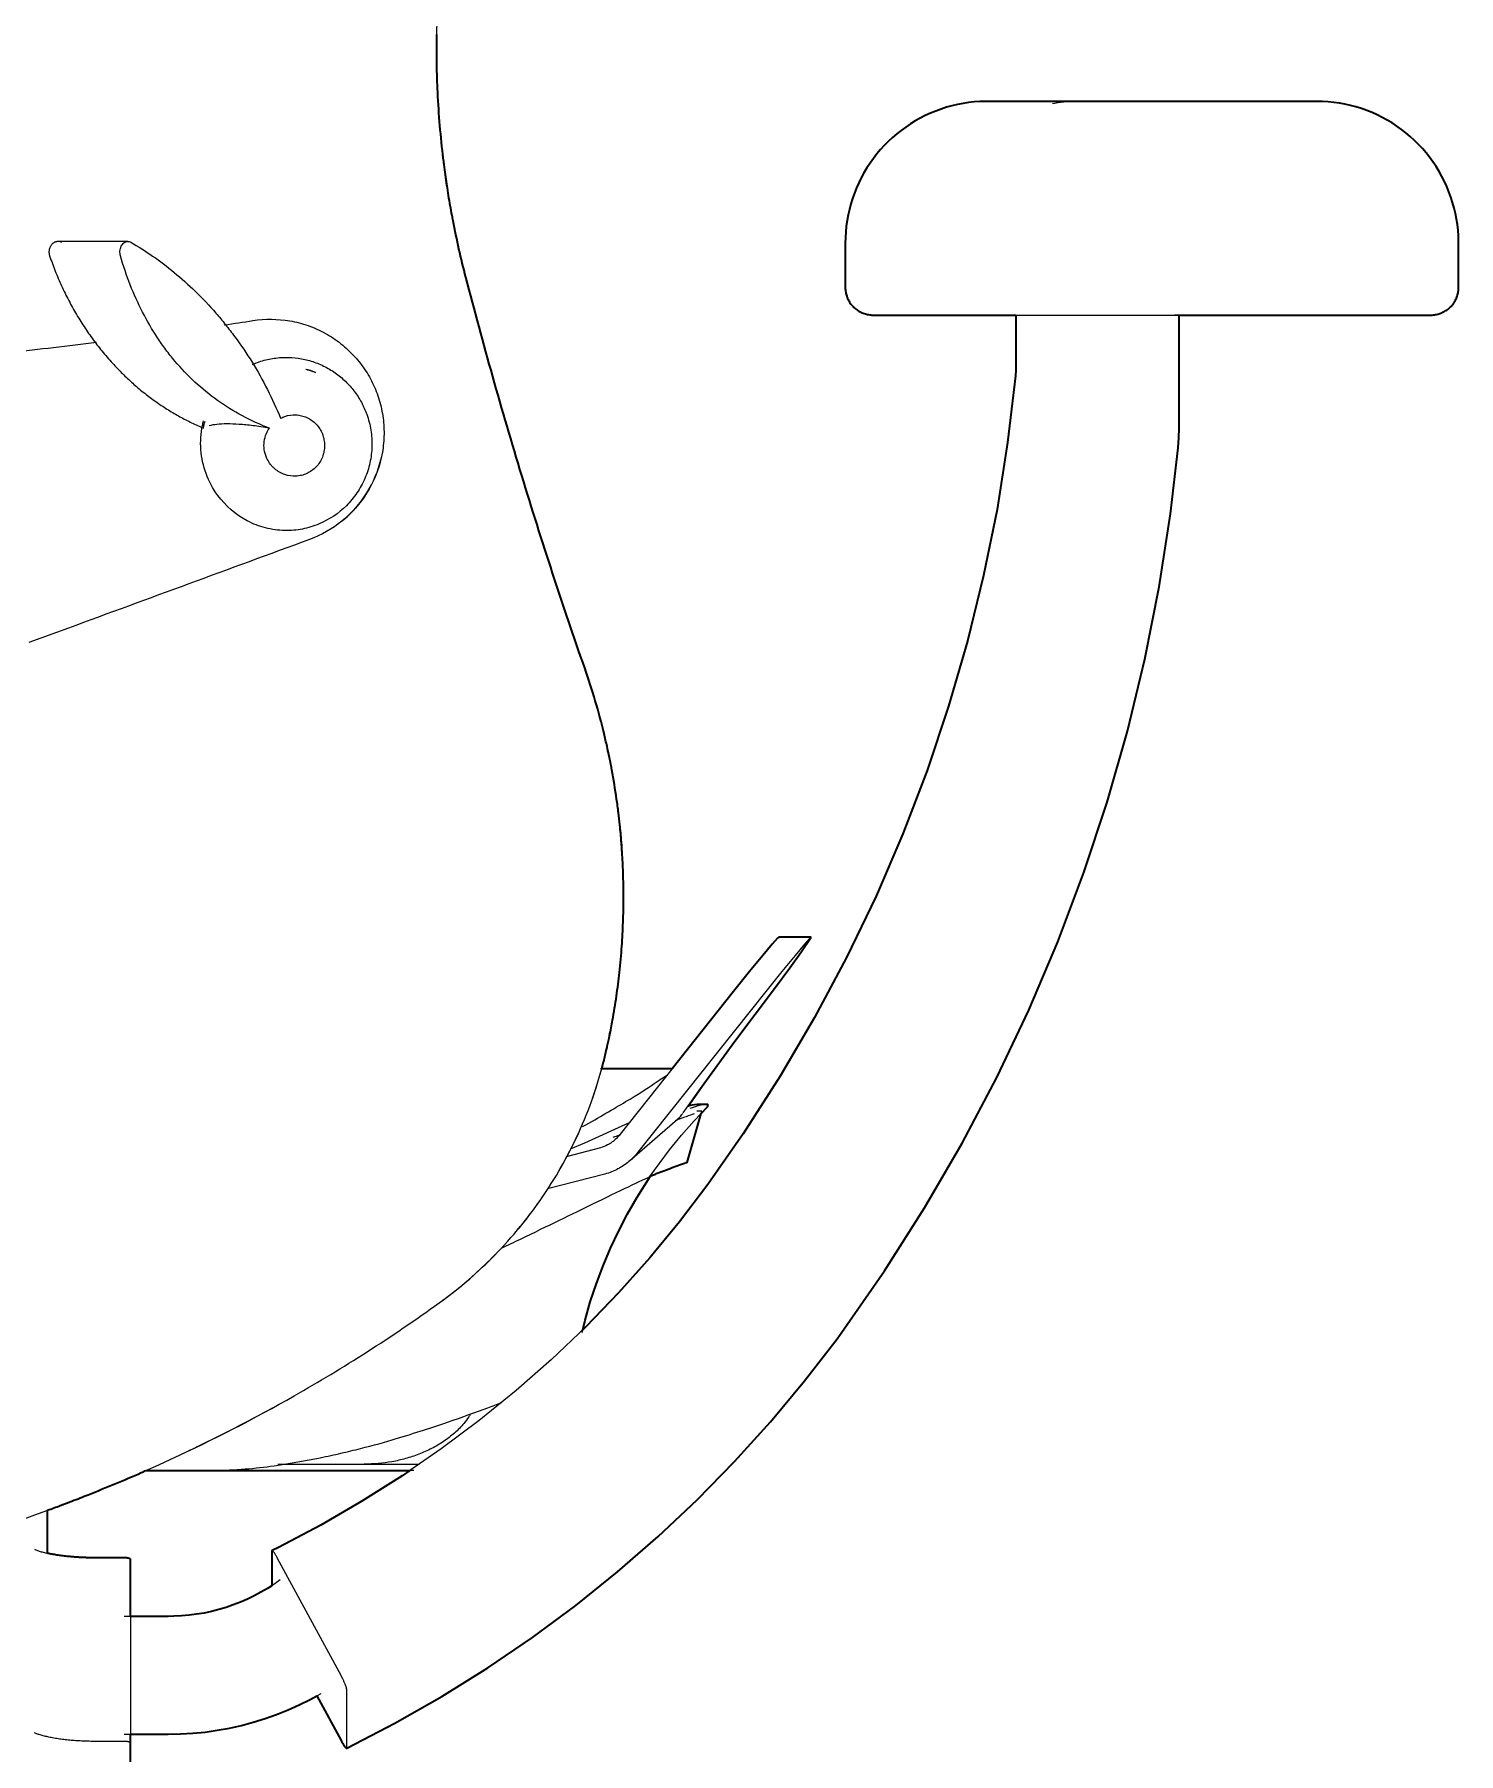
# Model space of a CAD drawing. Header units: millimetres. Extents: x 0 to 2114, y 0 to 2343.
# Drawn here: x 588 to 871, y 362.8 to 704.3 of the extents above; entities that cross this region are included whole.
import ezdxf

# ---------------------------------------------------------------- set-up
doc = ezdxf.new("R2010")
doc.units = ezdxf.units.MM
doc.layers.add('Blocks', color=7, linetype='Continuous')
doc.layers.add('Blocks$Inner', color=7, linetype='Continuous', lineweight=25, true_color=0x007f00)
doc.layers.add('Blocks$Outline', color=7, linetype='Continuous', lineweight=35, true_color=0xff3f3f)

# ---------------------------------------------------------------- blocks, each defined once
blk = doc.blocks.new('Mirra 2 Office Chair Back')
at = {"layer": 'Blocks$Inner'}
for p, q in [((606.59, 663.2), (592.76, 663.2)), ((594.82, 586.39), (586.94, 583.5)), ((714.72, 498.84), (700.5, 498.84)), ((706.3, 480.54), (715.8, 488.8)), ((721.51, 491.77), (719.72, 491.77)), ((636.4, 420.31), (664.46, 420.31)), ((590.68, 402.58), (590.68, 411.19)), ((600.38, 401.68), (605.85, 401.68)), ((607.12, 401.39), (607.12, 392.34)), ((648.96, 378.32), (636.36, 401.58)), ((644.06, 374.42), (648.96, 365.38)), ((650.12, 363.97), (650.12, 375.42)), ((605.85, 365.21), (600.38, 365.21))]:
    blk.add_line(p, q, dxfattribs=at)
for points in [[(780.44, 691.04), (779.67, 691.04), (778.98, 691.04), (778.4, 691.04), (777.94, 691.04), (777.59, 691.04), (777.35, 691.04), (777.33, 691.04), (777.01, 691.04), (775.89, 691), (774.76, 690.92), (773.64, 690.8), (772.53, 690.63), (771.42, 690.42), (770.32, 690.16), (769.24, 689.86), (768.17, 689.51), (767.11, 689.12), (766.06, 688.69), (765.04, 688.22), (764.04, 687.71), (763.05, 687.16), (762.09, 686.57), (761.16, 685.94), (760.25, 685.28), (759.36, 684.58), (758.51, 683.84), (757.69, 683.07), (756.89, 682.27), (756.13, 681.44), (755.41, 680.58), (754.72, 679.69), (754.06, 678.77), (753.44, 677.83), (752.86, 676.86), (752.32, 675.87), (751.82, 674.86), (751.36, 673.83), (750.95, 672.79), (750.57, 671.73), (750.24, 670.65), (749.95, 669.56), (749.7, 668.46), (749.5, 667.35), (749.34, 666.23), (749.23, 665.11), (749.16, 663.99), (749.14, 662.86), (749.14, 654.1), (749.14, 654.04), (749.15, 653.82), (749.16, 653.6), (749.19, 653.38), (749.22, 653.16), (749.26, 652.94), (749.31, 652.73), (749.37, 652.52), (749.44, 652.31), (749.51, 652.1), (749.6, 651.9), (749.69, 651.7), (749.79, 651.5), (749.9, 651.31), (750.01, 651.12), (750.14, 650.94), (750.27, 650.76), (750.4, 650.59), (750.55, 650.42), (750.7, 650.26), (750.85, 650.1), (751.02, 649.95), (751.18, 649.81), (751.36, 649.68), (751.54, 649.55), (751.72, 649.43), (751.91, 649.31), (752.11, 649.21), (752.3, 649.11), (752.5, 649.02), (752.71, 648.94), (752.92, 648.87), (753.13, 648.8), (753.34, 648.74), (753.56, 648.7), (753.77, 648.66), (753.99, 648.63), (754.21, 648.6), (754.43, 648.59), (754.66, 648.59), (754.73, 648.59), (755.03, 648.59), (755.48, 648.59), (756.09, 648.59), (756.84, 648.59)], [(754.65, 648.59), (754.68, 648.59), (754.79, 648.59), (754.95, 648.59), (755.19, 648.59), (755.49, 648.59), (755.86, 648.59), (756.3, 648.59), (756.8, 648.59), (757.36, 648.59), (757.99, 648.59), (758.67, 648.59), (759.42, 648.59), (760.23, 648.59), (761.1, 648.59), (762.03, 648.59), (763.01, 648.59), (764.05, 648.59), (765.14, 648.59), (766.28, 648.59), (767.46, 648.59), (768.7, 648.59), (769.98, 648.59), (771.3, 648.59), (772.67, 648.59), (774.07, 648.59), (775.51, 648.59), (776.99, 648.59), (778.49, 648.59), (780.03, 648.59), (781.59, 648.59), (783.18, 648.59), (784.79, 648.59), (786.41, 648.59), (788.06, 648.59), (789.72, 648.59), (791.39, 648.59), (793.07, 648.59), (794.75, 648.59), (796.44, 648.59), (798.13, 648.59), (798.94, 648.59), (803.2, 648.59), (807.44, 648.59), (811.66, 648.59), (815.85, 648.59), (820.01, 648.59), (824.12, 648.59), (828.19, 648.59), (832.2, 648.59), (835.73, 648.59), (837.32, 648.59), (838.88, 648.59), (840.4, 648.59), (841.89, 648.59), (843.34, 648.59), (844.75, 648.59), (846.12, 648.59), (847.44, 648.59), (848.72, 648.59), (849.96, 648.59), (851.14, 648.59), (852.27, 648.59), (853.34, 648.59), (854.36, 648.59), (855.32, 648.59), (856.23, 648.59), (857.07, 648.59), (857.86, 648.59), (858.58, 648.59), (859.23, 648.59), (859.82, 648.59), (860.35, 648.59), (860.81, 648.59), (861.2, 648.59), (861.52, 648.59), (861.72, 648.59), (863.61, 648.59), (864.84, 648.59), (865.43, 648.59), (865.48, 648.59), (865.54, 648.59), (865.76, 648.59), (865.98, 648.61), (866.2, 648.63), (866.42, 648.67), (866.63, 648.71), (866.85, 648.76), (867.06, 648.82), (867.27, 648.88), (867.48, 648.96), (867.68, 649.04), (867.88, 649.14), (868.08, 649.24), (868.27, 649.34), (868.46, 649.46), (868.64, 649.58), (868.82, 649.71), (868.99, 649.85), (869.16, 649.99), (869.32, 650.14), (869.48, 650.3), (869.62, 650.46), (869.77, 650.63), (869.9, 650.81), (870.03, 650.98), (870.15, 651.17), (870.26, 651.36), (870.37, 651.55), (870.47, 651.75), (870.56, 651.95), (870.64, 652.16), (870.71, 652.36), (870.78, 652.57), (870.83, 652.79), (870.88, 653), (870.92, 653.22), (870.95, 653.44), (870.97, 653.66), (870.99, 653.88), (870.99, 654.1), (870.99, 662.86), (870.99, 663.17), (870.96, 664.29), (870.88, 665.42), (870.75, 666.54), (870.58, 667.65), (870.37, 668.76), (870.11, 669.85), (869.81, 670.94), (869.46, 672.01), (869.08, 673.07), (868.65, 674.11), (868.18, 675.14), (867.67, 676.14), (867.11, 677.13), (866.53, 678.09), (865.9, 679.02), (865.23, 679.93), (864.53, 680.81), (863.8, 681.67), (863.03, 682.49), (862.23, 683.29), (861.39, 684.05), (860.53, 684.77), (859.64, 685.46), (858.72, 686.12), (857.78, 686.74), (856.82, 687.31), (855.83, 687.86), (854.82, 688.36), (853.79, 688.81), (852.74, 689.23), (851.68, 689.61), (850.6, 689.94), (849.51, 690.23), (848.41, 690.48), (847.3, 690.68), (846.19, 690.84), (845.07, 690.95), (843.94, 691.02), (842.8, 691.04), (842.38, 691.04), (841.34, 691.04), (839.68, 691.04), (837.42, 691.04), (834.55, 691.04), (831.07, 691.04), (826.99, 691.04)], [(842.81, 691.04), (842.51, 691.04), (841.58, 691.04), (840.04, 691.04), (839.26, 691.04), (839.13, 691.04), (838.97, 691.04), (838.78, 691.04), (838.55, 691.04), (838.29, 691.04), (838, 691.04), (837.68, 691.04), (837.33, 691.04), (836.95, 691.04), (836.54, 691.04), (836.1, 691.04), (835.63, 691.04), (835.13, 691.04), (834.61, 691.04), (834.07, 691.04), (833.5, 691.04), (832.9, 691.04), (832.28, 691.04), (831.64, 691.04), (830.98, 691.04), (830.3, 691.04), (829.6, 691.04), (828.89, 691.04), (828.15, 691.04), (827.41, 691.04), (826.82, 691.04), (823.71, 691.04), (820.54, 691.04), (817.34, 691.04), (814.09, 691.04), (810.82, 691.04), (807.51, 691.04), (804.19, 691.04), (800.85, 691.04), (797.85, 691.04), (797.06, 691.04), (796.28, 691.04), (795.5, 691.04), (794.72, 691.04), (793.94, 691.04), (793.17, 691.04), (792.41, 691.04), (791.65, 691.04), (790.9, 691.04), (790.16, 691.04), (789.43, 691.04), (788.71, 691.04), (788, 691.04), (787.31, 691.04), (786.64, 691.04), (785.98, 691.04), (785.34, 691.04), (784.71, 691.04), (784.11, 691.04), (783.53, 691.04), (782.97, 691.04), (782.43, 691.04), (781.91, 691.04), (781.42, 691.04), (780.95, 691.04), (780.51, 691.04), (780.1, 691.04), (779.71, 691.04), (779.35, 691.04), (779.01, 691.04), (778.71, 691.04), (778.43, 691.04), (778.19, 691.04), (777.97, 691.04), (777.79, 691.04), (777.63, 691.04), (777.51, 691.04), (777.41, 691.04), (777.35, 691.04), (777.32, 691.04)], [(790.33, 690.63), (791.44, 690.8), (792.56, 690.92), (793.69, 691), (794.81, 691.04), (795.12, 691.04), (795.17, 691.04), (795.23, 691.04), (795.32, 691.04), (795.44, 691.04), (795.58, 691.04), (795.75, 691.04), (795.94, 691.04), (796.16, 691.04), (796.4, 691.04), (796.67, 691.04), (796.96, 691.04), (797.27, 691.04), (797.6, 691.04), (797.96, 691.04)], [(795.12, 691.04), (795.14, 691.04), (795.18, 691.04)], [(783.01, 648.59), (783.01, 638.1), (783, 637.41), (782.95, 636.73), (782.94, 636.54), (781.39, 623.23), (779.29, 609.98), (776.63, 596.83), (773.43, 583.79), (769.68, 570.88), (765.4, 558.13), (760.58, 545.55), (755.25, 533.16), (749.4, 520.98), (743.04, 509.04), (736.19, 497.35), (728.86, 485.94), (721.84, 475.88), (716.22, 468.46), (710.3, 461.27), (704.08, 454.3), (697.57, 447.58), (690.79, 441.11), (683.74, 434.91), (676.43, 428.98), (668.89, 423.33), (661.11, 417.97), (653.12, 412.92), (644.92, 408.18), (636.52, 403.75), (635.23, 403.11)], [(650.08, 363.85), (659.64, 368.82), (668.99, 374.15), (678.1, 379.83), (686.97, 385.86), (695.58, 392.22), (703.91, 398.91), (711.97, 405.91), (719.72, 413.21), (727.16, 420.81), (734.28, 428.68), (741.06, 436.82), (747.5, 445.21), (748.45, 446.51), (756.93, 458.71), (764.9, 471.22), (772.34, 484.03), (779.23, 497.12), (785.58, 510.46), (791.36, 524.03), (796.56, 537.81), (801.19, 551.78), (805.23, 565.91), (808.68, 580.19), (811.53, 594.59), (813.77, 609.09), (815.27, 622.23), (815.41, 624.18), (815.48, 626.12), (815.48, 626.65), (815.48, 638.1), (815.48, 648.59)], [(837.16, 648.59), (835.97, 648.59), (834.75, 648.59), (833.48, 648.59), (832.18, 648.59), (830.85, 648.59), (829.48, 648.59), (828.09, 648.59), (826.67, 648.59), (825.23, 648.59), (823.76, 648.59), (822.27, 648.59), (820.77, 648.59), (819.25, 648.59), (817.72, 648.59), (816.18, 648.59), (814.63, 648.59)], [(857.47, 648.59), (860.27, 648.59), (862.55, 648.59), (864.18, 648.59), (865.15, 648.59), (865.48, 648.59)], [(716.94, 490.08), (721.03, 495.87), (727.23, 504.32), (735.28, 515.08), (738.14, 518.91), (740.34, 521.91), (742.38, 525), (735.95, 525), (735.7, 524.8), (734.61, 523.59), (732.73, 521.35), (730.13, 518.16), (726.93, 514.17), (704.13, 485.55)], [(742.38, 524.92), (742.13, 524.8), (741.04, 523.59), (739.16, 521.35), (736.56, 518.16), (733.36, 514.17), (707.93, 482.25)], [(710.28, 477.41), (714.24, 482.71), (716.63, 485.66), (719.14, 488.52), (721.76, 491.27)], [(717.7, 480.23), (720.62, 490.39), (719.64, 490.39)], [(706.19, 488.12), (697.32, 484.03), (694.51, 482.85)], [(700.5, 483.14), (693.71, 481.38)], [(701.39, 477.93), (689.99, 474.97)], [(710.4, 477.47), (707.79, 473.31), (705.9, 470.02), (704.14, 466.65), (702.52, 463.21), (701.03, 459.71), (699.69, 456.16), (698.49, 452.55), (697.44, 448.9), (696.81, 446.36)], [(609.85, 419.04), (611.2, 419.04), (612.54, 419.04), (613.85, 419.04), (615.13, 419.04), (616.38, 419.04), (617.61, 419.04), (618.8, 419.04), (619.95, 419.04), (621.07, 419.04), (622.16, 419.04), (623.2, 419.04), (623.54, 419.04)], [(662.74, 419.04), (660.55, 419.04), (658.03, 419.04), (656.23, 419.04)], [(607.12, 401.39), (607.12, 372.31), (607.12, 364.93), (607.12, 355.87)], [(635.19, 402.99), (635.19, 396.14)], [(636.85, 397.28), (635.61, 396.41), (634.34, 395.6), (633.04, 394.84), (631.71, 394.13), (630.35, 393.47), (628.97, 392.87), (627.56, 392.33), (626.14, 391.84), (624.69, 391.41), (623.23, 391.03), (621.76, 390.72), (620.27, 390.47), (618.78, 390.27), (617.27, 390.14), (615.77, 390.06), (614.65, 390.04), (605.85, 390.04)], [(605.85, 366.64), (614.65, 366.64), (617.09, 366.69), (619.53, 366.84), (621.96, 367.08), (624.38, 367.42), (626.78, 367.86), (629.17, 368.4), (631.53, 369.02), (633.86, 369.75), (636.17, 370.56), (638.44, 371.47), (640.67, 372.46), (642.86, 373.55), (645, 374.72)]]:
    blk.add_lwpolyline(points, dxfattribs=at)
for points in [[(787.73, 648.59, 0), (797.67, 648.59, 0), (825.42, 648.59, 0), (835.72, 648.59, 0), (839.24, 648.59, 0), (823.57, 648.59, 0), (815.16, 648.59, 0)], [(663.4, 419.04, 0), (613.54, 419.04, 0), (623.54, 419.04, 0)]]:
    blk.add_polyline3d(points, dxfattribs=at)
blk.add_arc((639.25, 625.38), 12.7, 68.9435, 77.7693, dxfattribs=at)
for points in [[(669.43, 678.49), (668.42, 686.38), (667.45, 702.13), (669.1, 725.82), (673.84, 749.09), (678.98, 763.97), (682.05, 771.27)], [(668.04, 696.25), (667.96, 698.95), (667.95, 701.65), (667.99, 704.34)], [(667.98, 703.52), (667.94, 700.22), (667.99, 696.93), (668.14, 693.63)], [(670.01, 674.36), (669.7, 676.39), (669.43, 678.42), (669.19, 680.45)], [(669.28, 679.7), (669.58, 677.25), (669.93, 674.78), (670.33, 672.32)], [(673.76, 656.08), (672.79, 659.82), (671.1, 667.31), (669.91, 674.77), (669.43, 678.49)], [(673.76, 656.08), (672.7, 660.16), (671.79, 664.26), (671.03, 668.34)], [(697.38, 578.47), (695.21, 584.65), (690.97, 597.19), (684.82, 616.65), (679.03, 636.39), (675.47, 649.51), (673.76, 656.08)], [(625.77, 646.62), (627.67, 646.9), (629.57, 647.19), (631.47, 647.49)], [(583.34, 641.22), (589.01, 641.82), (594.7, 642.47), (600.4, 643.17)], [(621.64, 626.14), (621.73, 626.6), (621.83, 627.05), (621.95, 627.49)], [(636.96, 628.08), (637.1, 628.15), (637.38, 628.28), (637.66, 628.39), (637.81, 628.44)], [(644.6, 607.08), (643.52, 606.63), (641.3, 605.95), (638.99, 605.75), (637.81, 605.77)], [(642.72, 604), (634.69, 601.05), (618.68, 595.16), (602.76, 589.31), (594.82, 586.39)], [(703.72, 552.4), (703.11, 556.71), (701.46, 565.38), (698.9, 574.11), (697.38, 578.47)], [(701.82, 562.85), (702.08, 561.66), (702.33, 560.48), (702.56, 559.29)], [(702.77, 558.21), (702.58, 559.22), (702.38, 560.22), (702.17, 561.22)], [(702.91, 508.51), (703.78, 513.42), (705.01, 523.21), (705.26, 537.92), (704.41, 547.59), (703.72, 552.4)], [(704.08, 549.69), (704.18, 548.9), (704.26, 548.11), (704.35, 547.32)], [(704.35, 547.32), (704.51, 545.76), (704.65, 544.19), (704.76, 542.63)], [(704.65, 544.07), (704.61, 544.55), (704.57, 545.03), (704.52, 545.5)], [(704.81, 541.81), (704.76, 542.57), (704.71, 543.32), (704.65, 544.07)], [(701.67, 502.44), (701.9, 503.44), (702.33, 505.46), (702.72, 507.49), (702.91, 508.51)], [(702.9, 508.5), (702.59, 506.77), (702.24, 505.04), (701.86, 503.31)], [(668.45, 452.33), (672.65, 455.35), (680.47, 462.15), (690.09, 474.18), (697.37, 487.7), (700.54, 497.46), (701.67, 502.44)], [(701.07, 499.99), (701.18, 500.4), (701.38, 501.21), (701.58, 502.03), (701.67, 502.44)], [(701.86, 503.31), (701.83, 503.16), (701.8, 503.02), (701.77, 502.87)], [(698.94, 492.99), (699.75, 495.29), (700.46, 497.63), (701.07, 499.99)], [(696.95, 487.38), (700.27, 489.23), (705.99, 492.53), (709.78, 494.94), (711.2, 495.92)], [(711.2, 495.92), (712.19, 496.6), (713.05, 497.16), (713.79, 497.6)], [(719.1, 489.9), (718.22, 489.58), (716.98, 489.12), (715.37, 488.51)], [(715.38, 488.47), (715.69, 488.71), (716.25, 489.19), (716.66, 489.68), (716.84, 489.93)], [(719.72, 491.77), (718.9, 491.66), (718.5, 491.57), (717.9, 491.44)], [(721.9, 491.58), (721.9, 491.77), (721.3, 491.87), (719.48, 491.36), (718.29, 490.96)], [(721.76, 491.27), (721.85, 491.39), (721.87, 491.43), (721.9, 491.58)], [(692.53, 479.02), (693.86, 481.34), (695.08, 483.73), (696.19, 486.16)], [(711.02, 477.75), (711.29, 477.87), (711.8, 478.09), (712.27, 478.28), (712.5, 478.37)], [(712.5, 478.37), (714.1, 478.97), (716.56, 479.89), (717.56, 480.22), (717.7, 480.23)], [(683.33, 465.99), (685.35, 468.35), (687.25, 470.82), (689, 473.38)], [(668.45, 452.33), (672.48, 455.22), (676.23, 458.46), (679.67, 461.99)], [(639.67, 433.86), (644.51, 436.62), (654.17, 442.45), (663.72, 448.92), (668.45, 452.33)], [(563.05, 402.44), (572.15, 404.86), (590.01, 410.48), (615.49, 420.98), (631.76, 429.36), (639.67, 433.86)], [(623.54, 419.04), (625.76, 419.08), (629.99, 419.27), (633.83, 419.7), (635.65, 419.97)], [(593.18, 412.08), (594.51, 412.57), (595.83, 413.08), (597.15, 413.6)]]:
    blk.add_open_spline(points, degree=3, dxfattribs=at)
for points, weights, knots in [([(593.48, 663.03), (593.13, 663.2), (592.76, 663.2), (590.94, 663.2), (590.94, 661.09), (590.94, 660.69), (591.07, 660.32)], [0.885547166393, 0.922003226152, 1, 0.707106781187, 1, 0.926703288748, 0.890091673192], [5.864886, 5.864886, 5.864886, 6.283185, 6.283185, 7.853982, 7.853982, 8.247074, 8.247074, 8.247074]), ([(650.12, 375.42), (650.12, 375.99), (649.26, 377.73), (649.11, 378.03), (648.96, 378.32)], [0.914032010037, 0.759442345763, 1, 0.947664435424, 0.914032010037], [23.302948, 23.302948, 23.302948, 24.593067, 24.593067, 24.873744, 24.873744, 24.873744])]:
    blk.add_rational_spline(points, weights, degree=2, knots=knots, dxfattribs=at)
for points, knots in [([(605.15, 660.32), (605.06, 660.63), (604.99, 661.31), (605.2, 662.12), (605.51, 662.63), (605.8, 662.93), (606.14, 663.13), (606.5, 663.21), (606.86, 663.19), (607.1, 663.09), (607.21, 663.03)], [13, 13, 13, 13, 13.2, 13.4, 13.5, 13.6, 13.7, 13.8, 13.9, 14, 14, 14, 14]), ([(607.21, 663.03), (610.1, 661.4), (614.43, 658.4), (620.08, 653.34), (623.46, 649.77), (626.01, 646.71), (628.49, 643.5), (632.53, 637.56), (635.36, 631.96), (636.96, 628.08)], [14, 14, 14, 14, 14.25, 14.375, 14.5, 14.5625, 14.625, 14.75, 15, 15, 15, 15]), ([(634.73, 626.11), (631.02, 627.53), (625.82, 630.31), (619.86, 635.18), (616.55, 638.66), (614.14, 641.68), (611.93, 644.86), (608.49, 650.78), (606.25, 656.41), (605.15, 660.32)], [12, 12, 12, 12, 12.25, 12.375, 12.5, 12.5625, 12.625, 12.75, 13, 13, 13, 13]), ([(631.47, 647.49), (633.87, 647.86), (637.6, 647.84), (642.46, 646.58), (645.33, 645.29), (647.45, 644), (648.96, 642.9), (650.36, 641.69), (651.66, 640.38), (652.84, 638.97), (653.9, 637.47), (654.83, 635.9), (655.63, 634.26), (656.29, 632.56), (656.82, 630.81), (657.2, 629.03), (657.52, 626.62), (657.55, 623.56), (656.8, 618.71), (654.4, 612.96), (649.4, 607.32), (645.04, 604.85), (642.72, 604)], [1, 1, 1, 1, 1.111111, 1.166667, 1.222222, 1.25, 1.277778, 1.305556, 1.333333, 1.361111, 1.388889, 1.416667, 1.444444, 1.472222, 1.5, 1.527778, 1.555556, 1.611111, 1.666667, 1.777778, 1.888889, 2, 2, 2, 2]), ([(631.4, 638.79), (631.71, 638.93), (632.45, 639.22), (633.66, 639.61), (635.45, 640.01), (636.85, 640.15), (637.81, 640.17)], [0.644535, 0.644535, 0.644535, 0.644535, 0.7, 0.775, 0.85, 1, 1, 1, 1]), ([(637.81, 640.17), (638.72, 640.18), (640.5, 640.07), (643.03, 639.51), (645.53, 638.51), (647.84, 637.16), (649.88, 635.46), (651.64, 633.49), (653.06, 631.28), (654.23, 628.69), (654.99, 625.72), (655.2, 622.49), (654.8, 619.2), (653.79, 616.08), (652.23, 613.2), (649.38, 609.77), (646.68, 607.97), (644.6, 607.08)], [1, 1, 1, 1, 1.055556, 1.111111, 1.166667, 1.222222, 1.277778, 1.333333, 1.388889, 1.444444, 1.513889, 1.583333, 1.652778, 1.722222, 1.791667, 1.861111, 2, 2, 2, 2]), ([(641.94, 637.8), (642.43, 637.69), (643.09, 637.51), (643.73, 637.27), (643.91, 637.2)], [1.95628639, 1.95628639, 1.95628639, 1.95628639, 1.99255141, 2.00649838, 2.00649838, 2.00649838, 2.00649838]), ([(637.81, 628.44), (638.54, 628.68), (639.62, 628.84), (641.11, 628.62), (642.18, 628.26), (643.17, 627.68), (644.05, 626.93), (644.75, 626.01), (645.3, 624.97), (645.61, 623.83), (645.73, 622.66), (645.61, 621.48), (645.29, 620.35), (644.75, 619.31), (644.04, 618.39), (643.16, 617.64), (642.17, 617.06), (641.1, 616.7), (639.61, 616.49), (638.54, 616.65), (637.81, 616.89)], [16, 16, 16, 16, 16.1, 16.15, 16.2, 16.25, 16.3, 16.35, 16.4, 16.45, 16.5, 16.55, 16.6, 16.65, 16.7, 16.75, 16.8, 16.85, 16.9, 17, 17, 17, 17]), ([(637.81, 605.77), (636.49, 605.81), (633.94, 606.15), (629.05, 608.02), (624.75, 611.75), (621.93, 617), (621.07, 621.04), (621.05, 624.26), (621.31, 626.17), (621.57, 627.24), (621.65, 627.54)], [3, 3, 3, 3, 3.1111111, 3.2222222, 3.4444444, 3.5833333, 3.7222222, 3.7916667, 3.8611111, 3.8888889, 3.8888889, 3.8888889, 3.8888889]), ([(634.73, 626.11), (633.58, 626.3), (631.42, 626.63), (627.71, 626.99), (624.75, 626.98), (623.19, 626.7), (622.75, 626.58)], [12, 12, 12, 12, 12.1666667, 12.3333333, 12.6666667, 12.8333333, 12.8333333, 12.8333333, 12.8333333]), ([(637.81, 616.89), (637.06, 617.15), (636.21, 617.63), (635.34, 618.45), (634.82, 619.05), (634.35, 619.79), (633.98, 620.66), (633.68, 621.7), (633.55, 623.64), (634.1, 625.21), (634.73, 626.11)], [17, 17, 17, 17, 17.214286, 17.267857, 17.321429, 17.428571, 17.5, 17.571429, 17.714286, 18, 18, 18, 18]), ([(649.17, 607.67), (650.14, 608.45), (651.94, 610.18), (654.91, 614.18), (656.35, 617.64), (656.91, 620.02)], [0.1111111, 0.1111111, 0.1111111, 0.1111111, 0.1666667, 0.2222222, 0.3333333, 0.3333333, 0.3333333, 0.3333333]), ([(705.08, 535.31), (705.09, 534.44), (705.11, 532.01), (705.06, 529.57), (705, 528)], [0.2741913, 0.2741913, 0.2741913, 0.2741913, 0.3333333, 0.4401786, 0.4401786, 0.4401786, 0.4401786]), ([(704.54, 520.62), (704.46, 519.74), (704.22, 517.3), (703.91, 514.86), (703.68, 513.29)], [0.6071649, 0.6071649, 0.6071649, 0.6071649, 0.6666667, 0.7732537, 0.7732537, 0.7732537, 0.7732537]), ([(704.13, 485.55), (703.84, 485.18), (703.35, 484.67), (702.57, 484.08), (701.72, 483.56), (701.01, 483.29), (700.5, 483.14)], [66.466975, 66.466975, 66.466975, 66.466975, 66.800308, 66.966975, 67.133642, 67.466975, 67.466975, 67.466975, 67.466975]), ([(704.44, 485.72), (704.07, 485.58), (703.59, 485.4), (703.09, 485.21), (702.98, 485.17)], [-0.72628184, -0.72628184, -0.72628184, -0.72628184, -0.7, -0.69233366, -0.69233366, -0.69233366, -0.69233366]), ([(707.93, 482.25), (707.41, 481.58), (706.53, 480.68), (705.13, 479.61), (703.6, 478.68), (702.31, 478.18), (701.39, 477.93)], [45.812536, 45.812536, 45.812536, 45.812536, 46.14587, 46.312536, 46.479203, 46.812536, 46.812536, 46.812536, 46.812536]), ([(680.78, 463.17), (682.1, 463.8), (689.02, 467.13), (698.13, 471.58), (706.42, 475.6), (709.72, 477.16), (711.02, 477.75)], [-0.7683578, -0.7683578, -0.7683578, -0.7683578, -0.7, -0.4, -0.2, 0, 0, 0, 0]), ([(635.29, 431.41), (630.39, 428.72), (624.51, 425.69), (618.54, 422.83), (617.61, 422.4)], [-0.9428093, -0.9428093, -0.9428093, -0.9428093, -0.8, -0.7740056, -0.7740056, -0.7740056, -0.7740056]), ([(659.94, 425.36), (663.71, 426.5), (670.52, 428.7), (676.9, 431.04), (679.99, 432.22), (680.85, 432.56)], [14, 14, 14, 14, 14.25, 14.5, 14.6056841, 14.6056841, 14.6056841, 14.6056841]), ([(674.62, 430.15), (674.53, 430), (674.14, 429.39), (673.46, 428.46), (672.51, 427.4), (671.51, 426.47), (670.44, 425.6), (669.34, 424.79), (668.18, 424.05), (666.96, 423.39), (665.7, 422.79), (664.85, 422.43), (664.42, 422.26)], [-0.4910351, -0.4910351, -0.4910351, -0.4910351, -0.4791667, -0.4444444, -0.4166667, -0.3888889, -0.3611111, -0.3333333, -0.3055556, -0.2777778, -0.25, -0.2222222, -0.2222222, -0.2222222, -0.2222222]), ([(635.65, 419.97), (638.9, 420.47), (643.51, 421.27), (649, 422.46), (654.14, 423.71), (657.72, 424.68), (659.94, 425.36)], [13, 13, 13, 13, 13.333333, 13.5, 13.666667, 14, 14, 14, 14]), ([(664.42, 422.26), (664, 422.1), (663.13, 421.78), (661.35, 421.25), (658.19, 420.54), (655.44, 420.3), (653.57, 420.31)], [-0.2222222, -0.2222222, -0.2222222, -0.2222222, -0.1944444, -0.1666667, -0.1111111, 0, 0, 0, 0]), ([(609.28, 418.61), (605.81, 417.09), (600.67, 414.95), (595.45, 412.93), (593.79, 412.31)], [-0.6963289, -0.6963289, -0.6963289, -0.6963289, -0.6, -0.5551551, -0.5551551, -0.5551551, -0.5551551])]:
    blk.add_open_spline(points, degree=3, knots=knots, dxfattribs=at)
for points, weights in [([(591.07, 660.32), (599.67, 635.28), (621.64, 626.14)], [0.890091673193, 0.81413212217, 0.896085121521]), ([(588.04, 403.4), (591.86, 401.68), (600.38, 401.68)], [0.876002831115, 0.796215406259, 1]), ([(635.23, 403.11), (635.19, 403.09), (635.19, 402.99)], [0.998474699216, 0.947173050246, 0.914032010037]), ([(636.36, 401.58), (635.47, 403.23), (635.23, 403.11)], [0.914032010037, 0.759442345763, 1]), ([(605.85, 401.68), (607.12, 401.68), (607.12, 401.39)], [1, 0.707106781187, 1]), ([(607.12, 392.34), (607.12, 392.27), (607.05, 392.21)], [1, 0.953544564117, 0.921825608182]), ([(600.38, 365.21), (591.86, 365.21), (588.04, 366.93)], [1, 0.796215406259, 0.876002831115]), ([(607.12, 364.93), (607.12, 365.21), (605.85, 365.21)], [1, 0.707106781187, 1]), ([(648.96, 365.38), (649.85, 363.73), (650.08, 363.85)], [0.914032010037, 0.759551590019, 0.999660206399]), ([(650.08, 363.85), (650.12, 363.87), (650.12, 363.97)], [0.998640845617, 0.947226700444, 0.914032010037])]:
    blk.add_rational_spline(points, weights, degree=2, dxfattribs=at)
at = {"layer": 'Blocks$Outline'}
for points in [[(770.32, 690.16), (769.24, 689.86)], [(771.42, 690.42), (770.32, 690.16)], [(772.53, 690.63), (771.42, 690.42)], [(773.64, 690.8), (772.53, 690.63)], [(774.76, 690.92), (773.64, 690.8)], [(775.89, 691), (774.76, 690.92)], [(777.01, 691.04), (775.89, 691)], [(777.33, 691.04), (777.01, 691.04)], [(777.35, 691.04), (777.33, 691.04)], [(777.59, 691.04), (777.35, 691.04)], [(777.94, 691.04), (777.59, 691.04)], [(778.4, 691.04), (777.94, 691.04)], [(778.98, 691.04), (778.4, 691.04)], [(779.67, 691.04), (778.98, 691.04)], [(780.44, 691.04), (779.67, 691.04)], [(780.51, 691.04), (780.44, 691.04)], [(780.95, 691.04), (780.51, 691.04)], [(781.42, 691.04), (780.95, 691.04)], [(781.91, 691.04), (781.42, 691.04)], [(782.43, 691.04), (781.91, 691.04)], [(782.97, 691.04), (782.43, 691.04)], [(783.53, 691.04), (782.97, 691.04)], [(784.11, 691.04), (783.53, 691.04)], [(784.71, 691.04), (784.11, 691.04)], [(785.34, 691.04), (784.71, 691.04)], [(785.98, 691.04), (785.34, 691.04)], [(786.64, 691.04), (785.98, 691.04)], [(787.31, 691.04), (786.64, 691.04)], [(788, 691.04), (787.31, 691.04)], [(788.71, 691.04), (788, 691.04)], [(789.43, 691.04), (788.71, 691.04)], [(790.16, 691.04), (789.43, 691.04)], [(790.9, 691.04), (790.16, 691.04)], [(791.65, 691.04), (790.9, 691.04)], [(792.41, 691.04), (791.65, 691.04)], [(793.17, 691.04), (792.41, 691.04)], [(793.94, 691.04), (793.17, 691.04)], [(794.72, 691.04), (793.94, 691.04)], [(794.81, 691.04), (794.72, 691.04)], [(795.12, 691.04), (794.81, 691.04)], [(795.17, 691.04), (795.12, 691.04)], [(795.23, 691.04), (795.17, 691.04)], [(795.32, 691.04), (795.23, 691.04)], [(795.44, 691.04), (795.32, 691.04)], [(795.58, 691.04), (795.44, 691.04)], [(795.75, 691.04), (795.58, 691.04)], [(795.94, 691.04), (795.75, 691.04)], [(796.16, 691.04), (795.94, 691.04)], [(796.4, 691.04), (796.16, 691.04)], [(796.67, 691.04), (796.4, 691.04)], [(796.96, 691.04), (796.67, 691.04)], [(797.27, 691.04), (796.96, 691.04)], [(797.6, 691.04), (797.27, 691.04)], [(797.96, 691.04), (797.6, 691.04)], [(800.85, 691.04), (797.96, 691.04)], [(804.19, 691.04), (800.85, 691.04)], [(807.51, 691.04), (804.19, 691.04)], [(810.82, 691.04), (807.51, 691.04)], [(814.09, 691.04), (810.82, 691.04)], [(817.34, 691.04), (814.09, 691.04)], [(820.54, 691.04), (817.34, 691.04)], [(823.71, 691.04), (820.54, 691.04)], [(826.82, 691.04), (823.71, 691.04)], [(826.99, 691.04), (826.82, 691.04)], [(831.07, 691.04), (826.99, 691.04)], [(834.55, 691.04), (831.07, 691.04)], [(837.42, 691.04), (834.55, 691.04)], [(839.68, 691.04), (837.42, 691.04)], [(841.34, 691.04), (839.68, 691.04)], [(842.38, 691.04), (841.34, 691.04)], [(842.8, 691.04), (842.38, 691.04)], [(843.94, 691.02), (842.8, 691.04)], [(845.07, 690.95), (843.94, 691.02)], [(846.19, 690.84), (845.07, 690.95)], [(847.3, 690.68), (846.19, 690.84)], [(848.41, 690.48), (847.3, 690.68)], [(849.51, 690.23), (848.41, 690.48)], [(850.6, 689.94), (849.51, 690.23)], [(762.09, 686.57), (761.16, 685.94)], [(763.05, 687.16), (762.09, 686.57)], [(764.04, 687.71), (763.05, 687.16)], [(765.04, 688.22), (764.04, 687.71)], [(766.06, 688.69), (765.04, 688.22)], [(767.11, 689.12), (766.06, 688.69)], [(768.17, 689.51), (767.11, 689.12)], [(769.24, 689.86), (768.17, 689.51)], [(851.68, 689.61), (850.6, 689.94)], [(852.74, 689.23), (851.68, 689.61)], [(853.79, 688.81), (852.74, 689.23)], [(854.82, 688.36), (853.79, 688.81)], [(855.83, 687.86), (854.82, 688.36)], [(856.82, 687.31), (855.83, 687.86)], [(857.78, 686.74), (856.82, 687.31)], [(858.72, 686.12), (857.78, 686.74)], [(758.51, 683.84), (757.69, 683.07)], [(759.36, 684.58), (758.51, 683.84)], [(760.25, 685.28), (759.36, 684.58)], [(761.16, 685.94), (760.25, 685.28)], [(859.64, 685.46), (858.72, 686.12)], [(860.53, 684.77), (859.64, 685.46)], [(861.39, 684.05), (860.53, 684.77)], [(862.23, 683.29), (861.39, 684.05)], [(863.03, 682.49), (862.23, 683.29)], [(755.41, 680.58), (754.72, 679.69)], [(756.13, 681.44), (755.41, 680.58)], [(756.89, 682.27), (756.13, 681.44)], [(757.69, 683.07), (756.89, 682.27)], [(863.8, 681.67), (863.03, 682.49)], [(864.53, 680.81), (863.8, 681.67)], [(865.23, 679.93), (864.53, 680.81)], [(865.9, 679.02), (865.23, 679.93)], [(752.86, 676.86), (752.32, 675.87)], [(753.44, 677.83), (752.86, 676.86)], [(754.06, 678.77), (753.44, 677.83)], [(754.72, 679.69), (754.06, 678.77)], [(866.53, 678.09), (865.9, 679.02)], [(867.11, 677.13), (866.53, 678.09)], [(867.67, 676.14), (867.11, 677.13)], [(751.36, 673.83), (750.95, 672.79)], [(751.82, 674.86), (751.36, 673.83)], [(752.32, 675.87), (751.82, 674.86)], [(868.18, 675.14), (867.67, 676.14)], [(868.65, 674.11), (868.18, 675.14)], [(869.08, 673.07), (868.65, 674.11)], [(869.46, 672.01), (869.08, 673.07)], [(749.95, 669.56), (749.7, 668.46)], [(750.24, 670.65), (749.95, 669.56)], [(750.57, 671.73), (750.24, 670.65)], [(750.95, 672.79), (750.57, 671.73)], [(869.81, 670.94), (869.46, 672.01)], [(870.11, 669.85), (869.81, 670.94)], [(870.37, 668.76), (870.11, 669.85)], [(749.34, 666.23), (749.23, 665.11)], [(749.5, 667.35), (749.34, 666.23)], [(749.7, 668.46), (749.5, 667.35)], [(870.58, 667.65), (870.37, 668.76)], [(870.75, 666.54), (870.58, 667.65)], [(870.88, 665.42), (870.75, 666.54)], [(749.16, 663.99), (749.14, 662.86)], [(749.14, 662.86), (749.14, 654.1)], [(749.23, 665.11), (749.16, 663.99)], [(870.96, 664.29), (870.88, 665.42)], [(870.99, 663.17), (870.96, 664.29)], [(870.99, 662.86), (870.99, 663.17)], [(870.99, 654.1), (870.99, 662.86)], [(749.14, 654.1), (749.14, 654.04)], [(749.14, 654.04), (749.15, 653.82)], [(749.15, 653.82), (749.16, 653.6)], [(749.16, 653.6), (749.19, 653.38)], [(749.19, 653.38), (749.22, 653.16)], [(749.22, 653.16), (749.26, 652.94)], [(749.26, 652.94), (749.31, 652.73)], [(749.31, 652.73), (749.37, 652.52)], [(749.37, 652.52), (749.44, 652.31)], [(870.71, 652.36), (870.78, 652.57)], [(870.78, 652.57), (870.83, 652.79)], [(870.83, 652.79), (870.88, 653)], [(870.88, 653), (870.92, 653.22)], [(870.92, 653.22), (870.95, 653.44)], [(870.95, 653.44), (870.97, 653.66)], [(870.97, 653.66), (870.99, 653.88)], [(870.99, 653.88), (870.99, 654.1)], [(749.44, 652.31), (749.51, 652.1)], [(749.51, 652.1), (749.6, 651.9)], [(749.6, 651.9), (749.69, 651.7)], [(749.69, 651.7), (749.79, 651.5)], [(749.79, 651.5), (749.9, 651.31)], [(749.9, 651.31), (750.01, 651.12)], [(750.01, 651.12), (750.14, 650.94)], [(750.14, 650.94), (750.27, 650.76)], [(750.27, 650.76), (750.4, 650.59)], [(750.4, 650.59), (750.55, 650.42)], [(750.55, 650.42), (750.7, 650.26)], [(750.7, 650.26), (750.85, 650.1)], [(750.85, 650.1), (751.02, 649.95)], [(751.02, 649.95), (751.18, 649.81)], [(751.18, 649.81), (751.36, 649.68)], [(751.36, 649.68), (751.54, 649.55)], [(751.54, 649.55), (751.72, 649.43)], [(751.72, 649.43), (751.91, 649.31)], [(751.91, 649.31), (752.11, 649.21)], [(752.11, 649.21), (752.3, 649.11)], [(752.3, 649.11), (752.5, 649.02)], [(752.5, 649.02), (752.71, 648.94)], [(867.27, 648.88), (867.48, 648.96)], [(867.48, 648.96), (867.68, 649.04)], [(867.68, 649.04), (867.88, 649.14)], [(867.88, 649.14), (868.08, 649.24)], [(868.08, 649.24), (868.27, 649.34)], [(868.27, 649.34), (868.46, 649.46)], [(868.46, 649.46), (868.64, 649.58)], [(868.64, 649.58), (868.82, 649.71)], [(868.82, 649.71), (868.99, 649.85)], [(868.99, 649.85), (869.16, 649.99)], [(869.16, 649.99), (869.32, 650.14)], [(869.32, 650.14), (869.48, 650.3)], [(869.48, 650.3), (869.62, 650.46)], [(869.62, 650.46), (869.77, 650.63)], [(869.77, 650.63), (869.9, 650.81)], [(869.9, 650.81), (870.03, 650.98)], [(870.03, 650.98), (870.15, 651.17)], [(870.15, 651.17), (870.26, 651.36)], [(870.26, 651.36), (870.37, 651.55)], [(870.37, 651.55), (870.47, 651.75)], [(870.47, 651.75), (870.56, 651.95)], [(870.56, 651.95), (870.64, 652.16)], [(870.64, 652.16), (870.71, 652.36)], [(752.71, 648.94), (752.92, 648.87)], [(752.92, 648.87), (753.13, 648.8)], [(753.13, 648.8), (753.34, 648.74)], [(753.34, 648.74), (753.56, 648.7)], [(753.56, 648.7), (753.77, 648.66)], [(753.77, 648.66), (753.99, 648.63)], [(753.99, 648.63), (754.21, 648.6)], [(754.21, 648.6), (754.43, 648.59)], [(754.43, 648.59), (754.66, 648.59)], [(754.66, 648.59), (754.73, 648.59)], [(754.73, 648.59), (755.03, 648.59)], [(755.03, 648.59), (755.48, 648.59)], [(755.48, 648.59), (756.09, 648.59)], [(756.09, 648.59), (756.84, 648.59)], [(756.84, 648.59), (757.36, 648.59)], [(757.36, 648.59), (757.99, 648.59)], [(757.99, 648.59), (758.67, 648.59)], [(758.67, 648.59), (759.42, 648.59)], [(759.42, 648.59), (760.23, 648.59)], [(760.23, 648.59), (761.1, 648.59)], [(761.1, 648.59), (762.03, 648.59)], [(762.03, 648.59), (763.01, 648.59)], [(763.01, 648.59), (764.05, 648.59)], [(764.05, 648.59), (765.14, 648.59)], [(765.14, 648.59), (766.28, 648.59)], [(766.28, 648.59), (767.46, 648.59)], [(767.46, 648.59), (768.7, 648.59)], [(768.7, 648.59), (769.98, 648.59)], [(769.98, 648.59), (771.3, 648.59)], [(771.3, 648.59), (772.67, 648.59)], [(772.67, 648.59), (774.07, 648.59)], [(774.07, 648.59), (775.51, 648.59)], [(775.51, 648.59), (776.99, 648.59)], [(776.99, 648.59), (778.49, 648.59)], [(778.49, 648.59), (780.03, 648.59)], [(780.03, 648.59), (781.59, 648.59)], [(781.59, 648.59), (783.01, 648.59)], [(783.01, 648.59), (783.01, 638.1)], [(815.48, 638.1), (815.48, 648.59)], [(815.48, 648.59), (825.42, 648.59)], [(825.42, 648.59), (835.72, 648.59)], [(835.72, 648.59), (839.24, 648.59)], [(839.24, 648.59), (840.4, 648.59)], [(840.4, 648.59), (841.89, 648.59)], [(841.89, 648.59), (843.34, 648.59)], [(843.34, 648.59), (844.75, 648.59)], [(844.75, 648.59), (846.12, 648.59)], [(846.12, 648.59), (847.44, 648.59)], [(847.44, 648.59), (848.72, 648.59)], [(848.72, 648.59), (849.96, 648.59)], [(849.96, 648.59), (851.14, 648.59)], [(851.14, 648.59), (852.27, 648.59)], [(852.27, 648.59), (853.34, 648.59)], [(853.34, 648.59), (854.36, 648.59)], [(854.36, 648.59), (855.32, 648.59)], [(855.32, 648.59), (856.23, 648.59)], [(856.23, 648.59), (857.07, 648.59)], [(857.07, 648.59), (857.86, 648.59)], [(857.86, 648.59), (858.58, 648.59)], [(858.58, 648.59), (859.23, 648.59)], [(859.23, 648.59), (859.82, 648.59)], [(859.82, 648.59), (860.35, 648.59)], [(860.35, 648.59), (860.81, 648.59)], [(860.81, 648.59), (861.2, 648.59)], [(861.2, 648.59), (861.52, 648.59)], [(861.52, 648.59), (861.72, 648.59)], [(861.72, 648.59), (863.61, 648.59)], [(863.61, 648.59), (864.84, 648.59)], [(864.84, 648.59), (865.43, 648.59)], [(865.43, 648.59), (865.48, 648.59)], [(865.48, 648.59), (865.54, 648.59)], [(865.54, 648.59), (865.76, 648.59)], [(865.76, 648.59), (865.98, 648.61)], [(865.98, 648.61), (866.2, 648.63)], [(866.2, 648.63), (866.42, 648.67)], [(866.42, 648.67), (866.63, 648.71)], [(866.63, 648.71), (866.85, 648.76)], [(866.85, 648.76), (867.06, 648.82)], [(867.06, 648.82), (867.27, 648.88)], [(782.94, 636.54), (781.39, 623.23)], [(782.95, 636.73), (782.94, 636.54)], [(783, 637.41), (782.95, 636.73)], [(783.01, 638.1), (783, 637.41)], [(815.48, 626.65), (815.48, 638.1)], [(815.41, 624.18), (815.48, 626.12)], [(815.48, 626.12), (815.48, 626.65)], [(781.39, 623.23), (779.29, 609.98)], [(813.77, 609.09), (815.27, 622.23)], [(815.27, 622.23), (815.41, 624.18)], [(779.29, 609.98), (776.63, 596.83)], [(811.53, 594.59), (813.77, 609.09)], [(776.63, 596.83), (773.43, 583.79)], [(808.68, 580.19), (811.53, 594.59)], [(773.43, 583.79), (769.68, 570.88)], [(805.23, 565.91), (808.68, 580.19)], [(769.68, 570.88), (765.4, 558.13)], [(801.19, 551.78), (805.23, 565.91)], [(765.4, 558.13), (760.58, 545.55)], [(796.56, 537.81), (801.19, 551.78)], [(760.58, 545.55), (755.25, 533.16)], [(791.36, 524.03), (796.56, 537.81)], [(755.25, 533.16), (749.4, 520.98)], [(734.61, 523.59), (732.73, 521.35)], [(735.7, 524.8), (734.61, 523.59)], [(735.95, 525), (735.7, 524.8)], [(742.38, 525), (735.95, 525)], [(740.34, 521.91), (742.38, 525)], [(785.58, 510.46), (791.36, 524.03)], [(732.73, 521.35), (730.13, 518.16)], [(738.14, 518.91), (740.34, 521.91)], [(749.4, 520.98), (743.04, 509.04)], [(730.13, 518.16), (726.93, 514.17)], [(735.28, 515.08), (738.14, 518.91)], [(726.93, 514.17), (714.72, 498.84)], [(727.23, 504.32), (735.28, 515.08)], [(743.04, 509.04), (736.19, 497.35)], [(779.23, 497.12), (785.58, 510.46)], [(721.03, 495.87), (727.23, 504.32)], [(714.72, 498.84), (700.77, 498.84)], [(717.9, 491.44), (721.03, 495.87)], [(736.19, 497.35), (728.86, 485.94)], [(772.34, 484.03), (779.23, 497.12)], [(717.7, 480.23), (720.49, 489.93)], [(721.5, 491.77), (719.72, 491.77)], [(720.49, 489.93), (721.76, 491.27)], [(728.86, 485.94), (721.84, 475.88)], [(764.9, 471.22), (772.34, 484.03)], [(707.79, 473.31), (710.4, 477.47)], [(721.84, 475.88), (716.22, 468.46)], [(705.9, 470.02), (707.79, 473.31)], [(704.14, 466.65), (705.9, 470.02)], [(716.22, 468.46), (710.3, 461.27)], [(756.93, 458.71), (764.9, 471.22)], [(702.52, 463.21), (704.14, 466.65)], [(701.03, 459.71), (702.52, 463.21)], [(710.3, 461.27), (704.08, 454.3)], [(699.69, 456.16), (701.03, 459.71)], [(748.45, 446.51), (756.93, 458.71)], [(704.08, 454.3), (697.57, 447.58)], [(698.49, 452.55), (699.69, 456.16)], [(697.44, 448.9), (698.49, 452.55)], [(696.97, 447.01), (697.44, 448.9)], [(697.57, 447.58), (696.97, 447.01)], [(741.06, 436.82), (747.5, 445.21)], [(747.5, 445.21), (748.45, 446.51)], [(734.28, 428.68), (741.06, 436.82)], [(727.16, 420.81), (734.28, 428.68)], [(719.72, 413.21), (727.16, 420.81)], [(610.26, 419.04), (611.2, 419.04)], [(611.2, 419.04), (612.54, 419.04)], [(612.54, 419.04), (613.85, 419.04)], [(613.85, 419.04), (615.13, 419.04)], [(615.13, 419.04), (616.38, 419.04)], [(616.38, 419.04), (617.61, 419.04)], [(617.61, 419.04), (618.8, 419.04)], [(618.8, 419.04), (619.95, 419.04)], [(619.95, 419.04), (621.07, 419.04)], [(621.07, 419.04), (622.16, 419.04)], [(622.16, 419.04), (623.2, 419.04)], [(623.2, 419.04), (623.54, 419.04)], [(623.54, 419.04), (656.23, 419.04)], [(661.11, 417.97), (653.12, 412.92)], [(656.23, 419.04), (658.03, 419.04)], [(658.03, 419.04), (660.55, 419.04)], [(660.55, 419.04), (662.66, 419.04)], [(662.66, 419.04), (661.11, 417.97)], [(590.68, 402.58), (590.68, 411.15)], [(653.12, 412.92), (644.92, 408.18)], [(711.97, 405.91), (719.72, 413.21)], [(644.92, 408.18), (636.52, 403.75)], [(636.52, 403.75), (635.26, 403.12)], [(703.91, 398.91), (711.97, 405.91)], [(605.85, 401.68), (600.38, 401.68)], [(607.12, 392.34), (607.12, 401.39)], [(635.19, 402.99), (635.19, 396.14)], [(695.58, 392.22), (703.91, 398.91)], [(628.97, 392.87), (627.56, 392.33)], [(630.35, 393.47), (628.97, 392.87)], [(631.71, 394.13), (630.35, 393.47)], [(633.04, 394.84), (631.71, 394.13)], [(634.34, 395.6), (633.04, 394.84)], [(635.19, 396.14), (634.34, 395.6)], [(607.12, 390.04), (607.12, 392.31)], [(614.65, 390.04), (607.12, 390.04)], [(615.77, 390.06), (614.65, 390.04)], [(617.27, 390.14), (615.77, 390.06)], [(618.78, 390.27), (617.27, 390.14)], [(620.27, 390.47), (618.78, 390.27)], [(621.76, 390.72), (620.27, 390.47)], [(623.23, 391.03), (621.76, 390.72)], [(624.69, 391.41), (623.23, 391.03)], [(626.14, 391.84), (624.69, 391.41)], [(627.56, 392.33), (626.14, 391.84)], [(686.97, 385.86), (695.58, 392.22)], [(678.1, 379.83), (686.97, 385.86)], [(668.99, 374.15), (678.1, 379.83)], [(638.44, 371.47), (640.67, 372.46)], [(640.67, 372.46), (642.86, 373.55)], [(642.86, 373.55), (644.15, 374.25)], [(644.15, 374.25), (648.96, 365.38)], [(659.64, 368.82), (668.99, 374.15)], [(629.17, 368.4), (631.53, 369.02)], [(631.53, 369.02), (633.86, 369.75)], [(633.86, 369.75), (636.17, 370.56)], [(636.17, 370.56), (638.44, 371.47)], [(607.12, 364.93), (607.12, 366.64)], [(607.12, 366.64), (614.65, 366.64)], [(614.65, 366.64), (617.09, 366.69)], [(617.09, 366.69), (619.53, 366.84)], [(619.53, 366.84), (621.96, 367.08)], [(621.96, 367.08), (624.38, 367.42)], [(624.38, 367.42), (626.78, 367.86)], [(626.78, 367.86), (629.17, 368.4)], [(650.1, 363.86), (659.64, 368.82)], [(607.12, 355.87), (607.12, 364.93)]]:
    blk.add_lwpolyline(points, dxfattribs=at)
for points in [[(667.98, 703.52), (667.98, 703.79), (667.98, 704.07), (667.99, 704.34)], [(669.19, 680.45), (668.68, 684.85), (668.33, 689.24), (668.14, 693.63)], [(669.28, 679.7), (669.25, 679.95), (669.22, 680.2), (669.19, 680.45)], [(697.38, 578.47), (695.21, 584.65), (690.97, 597.19), (684.82, 616.65), (679.03, 636.39), (675.47, 649.51), (673.76, 656.08)], [(702.77, 558.21), (702.7, 558.57), (702.63, 558.93), (702.56, 559.29)], [(703.72, 552.4), (703.44, 554.33), (703.13, 556.27), (702.77, 558.21)], [(702.91, 508.51), (703.19, 510.11), (703.45, 511.7), (703.68, 513.29)], [(719.72, 491.77), (718.9, 491.66), (718.5, 491.57), (717.9, 491.44)], [(721.76, 491.27), (721.85, 491.39), (721.87, 491.43), (721.9, 491.58)], [(711.02, 477.75), (711.29, 477.87), (711.8, 478.09), (712.27, 478.28), (712.5, 478.37)], [(712.5, 478.37), (714.1, 478.97), (716.56, 479.89), (717.56, 480.22), (717.7, 480.23)], [(710.4, 477.47), (710.62, 477.57), (710.82, 477.66), (711.02, 477.75)], [(609.28, 418.61), (609.61, 418.75), (609.93, 418.9), (610.26, 419.04)], [(590.68, 411.15), (591.52, 411.46), (592.35, 411.76), (593.18, 412.07)], [(593.18, 412.07), (593.38, 412.15), (593.59, 412.23), (593.79, 412.31)]]:
    blk.add_open_spline(points, degree=3, dxfattribs=at)
for points, knots in [([(668.14, 693.63), (668.1, 694.5), (667.98, 697.8), (667.95, 701.1), (667.98, 703.52)], [0.125325, 0.125325, 0.125325, 0.125325, 0.1541603, 0.2341361, 0.2341361, 0.2341361, 0.2341361]), ([(670.33, 672.32), (670.22, 673), (669.9, 675.06), (669.55, 677.52), (669.33, 679.3), (669.28, 679.7)], [0.6199648, 0.6199648, 0.6199648, 0.6199648, 0.6981844, 0.8561991, 0.9028544, 0.9028544, 0.9028544, 0.9028544]), ([(673.76, 656.08), (672.79, 659.82), (671.87, 663.91), (670.84, 669.32), (670.55, 670.99), (670.33, 672.32)], [4, 4, 4, 4, 4.5, 4.5462253, 4.7237655, 4.7237655, 4.7237655, 4.7237655]), ([(701.82, 562.85), (701.63, 563.7), (700.43, 568.9), (698.9, 574.11), (697.38, 578.47)], [7.4024487, 7.4024487, 7.4024487, 7.4024487, 7.5, 8, 8, 8, 8]), ([(702.56, 559.29), (702.44, 559.94), (702.2, 561.12), (701.94, 562.31), (701.82, 562.85)], [0.3860375, 0.3860375, 0.3860375, 0.3860375, 0.447867, 0.5, 0.5, 0.5, 0.5]), ([(705.07, 535.31), (705.06, 536.17), (705, 538.34), (704.88, 540.78), (704.74, 542.84), (704.65, 544.07), (704.52, 545.63), (704.33, 547.51), (704.07, 549.81), (703.85, 551.5), (703.72, 552.4)], [6.6080172, 6.6080172, 6.6080172, 6.6080172, 6.6666667, 6.7564911, 6.7752303, 6.8082937, 6.8411703, 6.8828549, 6.9373862, 7, 7, 7, 7]), ([(705, 528), (705.06, 529.57), (705.11, 532.01), (705.09, 534.44), (705.07, 535.31)], [-0.4401786, -0.4401786, -0.4401786, -0.4401786, -0.3333333, -0.2741913, -0.2741913, -0.2741913, -0.2741913]), ([(704.54, 520.62), (704.62, 521.48), (704.81, 523.94), (704.95, 526.4), (705, 528)], [6.2745914, 6.2745914, 6.2745914, 6.2745914, 6.3333333, 6.4418904, 6.4418904, 6.4418904, 6.4418904]), ([(703.68, 513.29), (703.91, 514.86), (704.22, 517.3), (704.46, 519.74), (704.54, 520.62)], [-0.7732537, -0.7732537, -0.7732537, -0.7732537, -0.6666667, -0.6071649, -0.6071649, -0.6071649, -0.6071649]), ([(701.67, 502.44), (701.7, 502.58), (701.77, 502.87), (701.99, 503.88), (702.39, 505.75), (702.72, 507.49), (702.9, 508.51), (702.91, 508.51)], [5, 5, 5, 5, 5.072139, 5.144274, 5.5, 5.997589, 6, 6, 6, 6]), ([(700.77, 498.84), (700.87, 499.22), (701.19, 500.42), (701.48, 501.62), (701.67, 502.44)], [4.93948748, 4.93948748, 4.93948748, 4.93948748, 4.95898872, 5, 5, 5, 5]), ([(721.9, 491.58), (721.9, 491.71), (721.77, 491.77), (721.51, 491.77), (721.5, 491.77)], [0.5, 0.5, 0.5, 0.5, 0.7202016, 0.7224909, 0.7224909, 0.7224909, 0.7224909]), ([(593.79, 412.31), (594.92, 412.73), (596.57, 413.37), (601.77, 415.41), (605.81, 417.09), (609.28, 418.61)], [0.5551551, 0.5551551, 0.5551551, 0.5551551, 0.5854494, 0.6, 0.6963289, 0.6963289, 0.6963289, 0.6963289])]:
    blk.add_open_spline(points, degree=3, knots=knots, dxfattribs=at)
for points, weights in [([(635.23, 403.11), (635.19, 403.09), (635.19, 402.99)], [0.998640845617, 0.947226700444, 0.914032010037]), ([(635.26, 403.12), (635.24, 403.11), (635.23, 403.11)], [0.972984609529, 0.985804277435, 1]), ([(600.38, 401.68), (594.71, 401.68), (590.68, 402.58)], [1, 0.854585662195, 0.85356066686]), ([(607.12, 401.39), (607.12, 401.68), (605.85, 401.68)], [1, 0.707106781187, 1]), ([(607.12, 392.31), (607.12, 392.32), (607.12, 392.34)], [0.97800604758, 0.988555870746, 1]), ([(648.96, 365.38), (649.85, 363.73), (650.08, 363.85)], [0.914032010037, 0.759442345763, 1]), ([(650.08, 363.85), (650.09, 363.85), (650.1, 363.86)], [0.998640845617, 0.986349740034, 0.97509987731])]:
    blk.add_rational_spline(points, weights, degree=2, dxfattribs=at)

msp = doc.modelspace()

# ---------------------------------------------------------------- block references
at = {"layer": 'Blocks'}
msp.add_blockref('Mirra 2 Office Chair Back', (0, 0), dxfattribs=at)

doc.saveas('drawing.dxf')
